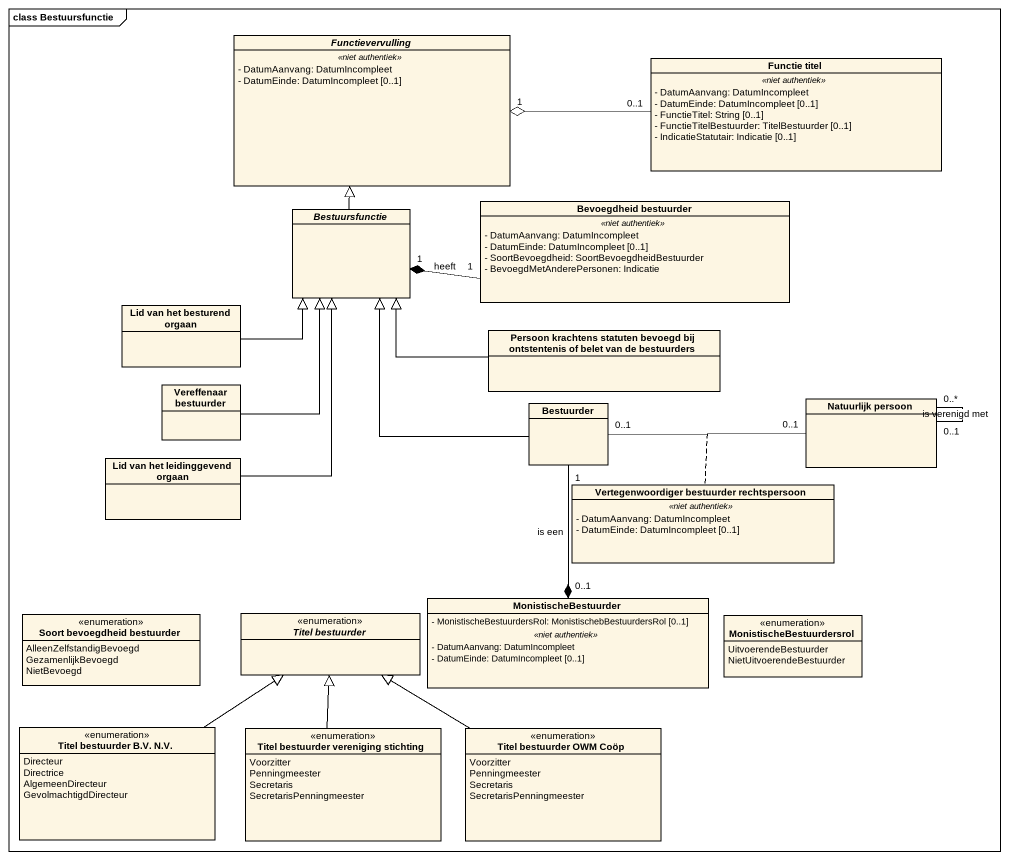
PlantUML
@startuml
mainframe class Bestuursfunctie
hide circle
hide empty members
skinparam classAttributeIconSize 0
abstract class Functievervulling {
  .. <<niet authentiek>> ..
  - DatumAanvang: DatumIncompleet
  - DatumEinde: DatumIncompleet [0..1]
}
class "Functie titel" as Functie_titel {
  .. <<niet authentiek>> ..
  - DatumAanvang: DatumIncompleet
  - DatumEinde: DatumIncompleet [0..1]
  - FunctieTitel: String [0..1]
  - FunctieTitelBestuurder: TitelBestuurder [0..1]
  - IndicatieStatutair: Indicatie [0..1]
}
class "Bevoegdheid bestuurder" as Bevoegdheid_bestuurder {
  .. <<niet authentiek>> ..
  - DatumAanvang: DatumIncompleet
  - DatumEinde: DatumIncompleet [0..1]
  - SoortBevoegdheid: SoortBevoegdheidBestuurder
  - BevoegdMetAnderePersonen: Indicatie
}
abstract class Bestuursfunctie
class "Lid van het besturend orgaan" as Lid_van_het_besturend_orgaan
class "Persoon krachtens statuten bevoegd bij ontstentenis of belet van de bestuurders" as Persoon_krachtens_statuten
class "Vereffenaar bestuurder" as Vereffenaar_bestuurder
class "Natuurlijk persoon" as Natuurlijk_persoon
class Bestuurder
class "Lid van het leidinggevend orgaan" as Lid_van_het_leidinggevend
class "Vertegenwoordiger bestuurder rechtspersoon" as Vertegenwoordiger {
  .. <<niet authentiek>> ..
  - DatumAanvang: DatumIncompleet
  - DatumEinde: DatumIncompleet [0..1]
}
class MonistischeBestuurder {
  - MonistischeBestuurdersRol: MonistischebBestuurdersRol [0..1]
  .. <<niet authentiek>> ..
  - DatumAanvang: DatumIncompleet
  - DatumEinde: DatumIncompleet [0..1]
}
enum "Soort bevoegdheid bestuurder" as Soort_bevoegdheid_bestuurder {
  AlleenZelfstandigBevoegd
  GezamenlijkBevoegd
  NietBevoegd
}
enum "Titel bestuurder" as Titel_bestuurder
enum MonistischeBestuurdersrol {
  UitvoerendeBestuurder
  NietUitvoerendeBestuurder
}
enum "Titel bestuurder B.V. N.V." as Titel_bestuurder_B_V_N_V {
  Directeur
  Directrice
  AlgemeenDirecteur
  GevolmachtigdDirecteur
}
enum "Titel bestuurder vereniging stichting" as Titel_bestuurder_vereniging {
  Voorzitter
  Penningmeester
  Secretaris
  SecretarisPenningmeester
}
enum "Titel bestuurder OWM Coöp" as Titel_bestuurder_OWM_Coöp {
  Voorzitter
  Penningmeester
  Secretaris
  SecretarisPenningmeester
}
Functie_titel "0..1" -left-o "1" Functievervulling
Bestuursfunctie -up-|> Functievervulling
Bestuursfunctie "1" *-right- "1" Bevoegdheid_bestuurder : heeft
Lid_van_het_besturend_orgaan -right-|> Bestuursfunctie
Persoon_krachtens_statuten -left-|> Bestuursfunctie
Vereffenaar_bestuurder -up-|> Bestuursfunctie
Natuurlijk_persoon "0..1" -- "0..*" Natuurlijk_persoon : is verenigd met
Bestuurder -up-|> Bestuursfunctie
Bestuurder "0..1" -right- "0..1" Natuurlijk_persoon
(Bestuurder, Natuurlijk_persoon) .. Vertegenwoordiger
Bestuurder "1" --* "0..1" MonistischeBestuurder : is een
Lid_van_het_leidinggevend -up-|> Bestuursfunctie
Titel_bestuurder_B_V_N_V -up-|> Titel_bestuurder
Titel_bestuurder_vereniging -up-|> Titel_bestuurder
Titel_bestuurder_OWM_Coöp -up-|> Titel_bestuurder
@enduml
